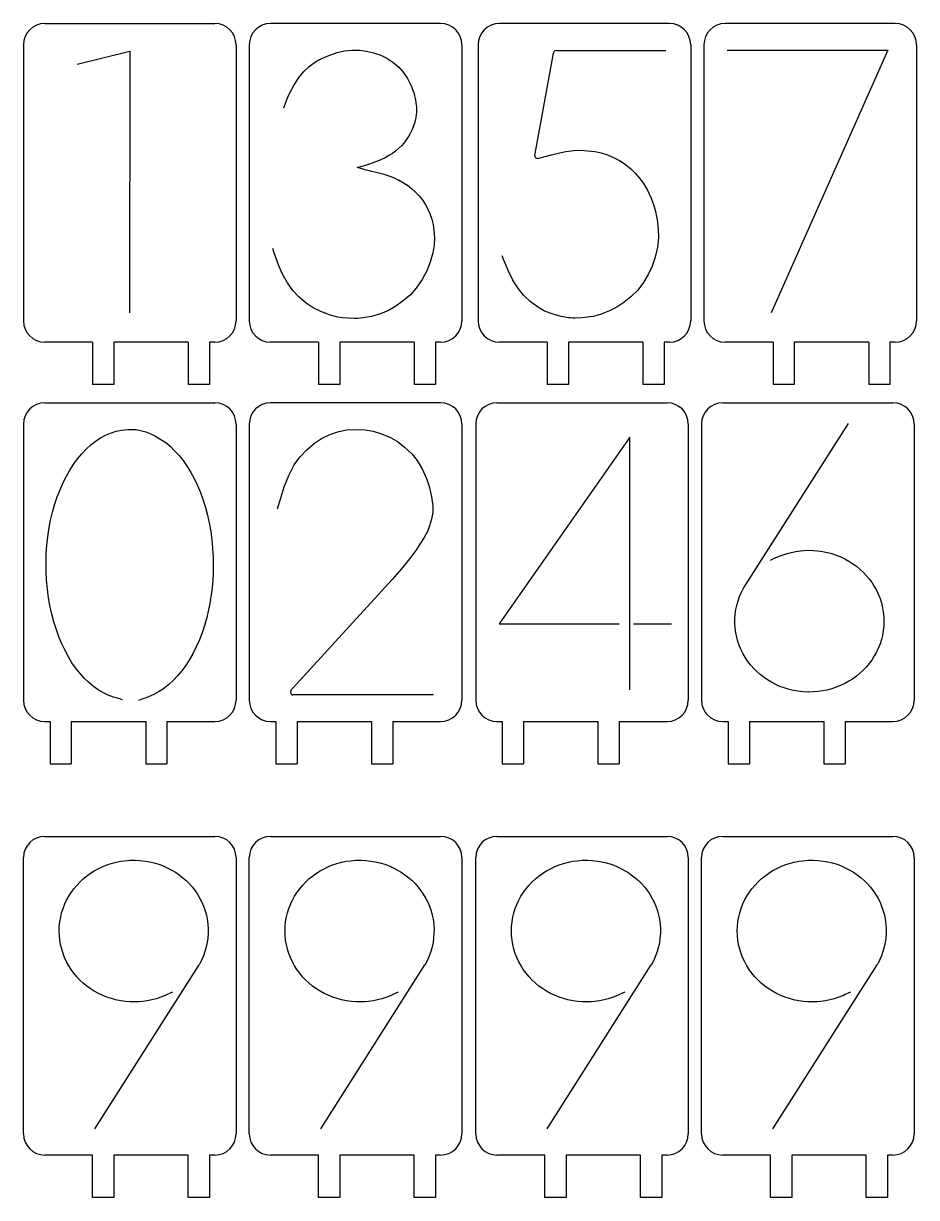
# Model space of a CAD drawing. Header units: millimetres. Extents: x 2133 to 4632, y 1065 to 2652.
# Drawn here: x 2305.6 to 2473.6, y 1923.1 to 2144.2 of the extents above; entities that cross this region are included whole.
import ezdxf

# ---------------------------------------------------------------- set-up
doc = ezdxf.new("R2010")
doc.units = ezdxf.units.MM
doc.layers.add('细实线', color=7, linetype='Continuous', lineweight=25)

msp = doc.modelspace()

# ---------------------------------------------------------------- linework, layer by layer
at = {"color": 7, "linetype": 'Continuous', "lineweight": 25}
for p, q in [((2309.563, 2144.164), (2341.563, 2144.164)), ((2384.056, 2144.164), (2352.056, 2144.164)), ((2427.099, 2144.164), (2395.099, 2144.164)), ((2469.592, 2144.164), (2437.592, 2144.164)), ((2305.563, 2140.164), (2305.563, 2088.164)), ((2345.563, 2140.164), (2345.563, 2088.164)), ((2348.056, 2140.164), (2348.056, 2088.164)), ((2388.056, 2140.164), (2388.056, 2088.164)), ((2391.099, 2140.164), (2391.099, 2088.164)), ((2431.099, 2140.164), (2431.099, 2088.164)), ((2433.592, 2140.164), (2433.592, 2088.164)), ((2473.592, 2140.164), (2473.592, 2088.164)), ((2318.563, 2084.164), (2309.563, 2084.164)), ((2318.563, 2084.164), (2318.563, 2076.164)), ((2336.563, 2084.164), (2322.563, 2084.164)), ((2322.563, 2084.164), (2322.563, 2076.164)), ((2336.563, 2084.164), (2336.563, 2076.164)), ((2341.563, 2084.164), (2340.563, 2084.164)), ((2340.563, 2084.164), (2340.563, 2076.164)), ((2361.056, 2084.164), (2352.056, 2084.164)), ((2361.056, 2084.164), (2361.056, 2076.164)), ((2379.056, 2084.164), (2365.056, 2084.164)), ((2365.056, 2084.164), (2365.056, 2076.164)), ((2379.056, 2084.164), (2379.056, 2076.164)), ((2384.056, 2084.164), (2383.056, 2084.164)), ((2383.056, 2084.164), (2383.056, 2076.164)), ((2404.099, 2084.164), (2395.099, 2084.164)), ((2404.099, 2084.164), (2404.099, 2076.164)), ((2422.099, 2084.164), (2408.099, 2084.164)), ((2408.099, 2084.164), (2408.099, 2076.164)), ((2422.099, 2084.164), (2422.099, 2076.164)), ((2427.099, 2084.164), (2426.099, 2084.164)), ((2426.099, 2084.164), (2426.099, 2076.164)), ((2446.592, 2084.164), (2437.592, 2084.164)), ((2446.592, 2084.164), (2446.592, 2076.164)), ((2464.592, 2084.164), (2450.592, 2084.164)), ((2450.592, 2084.164), (2450.592, 2076.164)), ((2464.592, 2084.164), (2464.592, 2076.164)), ((2469.592, 2084.164), (2468.592, 2084.164)), ((2468.592, 2084.164), (2468.592, 2076.164)), ((2322.563, 2076.164), (2318.563, 2076.164)), ((2340.563, 2076.164), (2336.563, 2076.164)), ((2365.056, 2076.164), (2361.056, 2076.164)), ((2383.056, 2076.164), (2379.056, 2076.164)), ((2408.099, 2076.164), (2404.099, 2076.164)), ((2426.099, 2076.164), (2422.099, 2076.164)), ((2450.592, 2076.164), (2446.592, 2076.164)), ((2468.592, 2076.164), (2464.592, 2076.164)), ((2309.563, 2072.753), (2341.563, 2072.753)), ((2384.056, 2072.753), (2352.056, 2072.753)), ((2394.655, 2072.753), (2426.655, 2072.753)), ((2437.148, 2072.753), (2469.148, 2072.753)), ((2305.563, 2068.753), (2305.563, 2016.753)), ((2345.563, 2068.753), (2345.563, 2016.753)), ((2348.056, 2068.753), (2348.056, 2016.753)), ((2388.056, 2068.753), (2388.056, 2016.753)), ((2390.655, 2068.753), (2390.655, 2016.753)), ((2430.655, 2068.753), (2430.655, 2016.753)), ((2433.148, 2068.753), (2433.148, 2016.753)), ((2473.148, 2068.753), (2473.148, 2016.753)), ((2309.563, 2012.753), (2310.563, 2012.753)), ((2310.563, 2012.753), (2310.563, 2004.753)), ((2314.563, 2012.753), (2314.563, 2004.753)), ((2314.563, 2012.753), (2328.563, 2012.753)), ((2328.563, 2012.753), (2328.563, 2004.753)), ((2332.563, 2012.753), (2341.563, 2012.753)), ((2332.563, 2012.753), (2332.563, 2004.753)), ((2352.056, 2012.753), (2353.056, 2012.753)), ((2353.056, 2012.753), (2353.056, 2004.753)), ((2357.056, 2012.753), (2357.056, 2004.753)), ((2357.056, 2012.753), (2371.056, 2012.753)), ((2371.056, 2012.753), (2371.056, 2004.753)), ((2375.056, 2012.753), (2384.056, 2012.753)), ((2375.056, 2012.753), (2375.056, 2004.753)), ((2394.655, 2012.753), (2395.655, 2012.753)), ((2395.655, 2012.753), (2395.655, 2004.753)), ((2399.655, 2012.753), (2399.655, 2004.753)), ((2399.655, 2012.753), (2413.655, 2012.753)), ((2413.655, 2012.753), (2413.655, 2004.753)), ((2417.655, 2012.753), (2426.655, 2012.753)), ((2417.655, 2012.753), (2417.655, 2004.753)), ((2437.148, 2012.753), (2438.148, 2012.753)), ((2438.148, 2012.753), (2438.148, 2004.753)), ((2442.148, 2012.753), (2442.148, 2004.753)), ((2442.148, 2012.753), (2456.148, 2012.753)), ((2456.148, 2012.753), (2456.148, 2004.753)), ((2460.148, 2012.753), (2469.148, 2012.753)), ((2460.148, 2012.753), (2460.148, 2004.753)), ((2310.563, 2004.753), (2314.563, 2004.753)), ((2328.563, 2004.753), (2332.563, 2004.753)), ((2353.056, 2004.753), (2357.056, 2004.753)), ((2371.056, 2004.753), (2375.056, 2004.753)), ((2395.655, 2004.753), (2399.655, 2004.753)), ((2413.655, 2004.753), (2417.655, 2004.753)), ((2438.148, 2004.753), (2442.148, 2004.753)), ((2456.148, 2004.753), (2460.148, 2004.753))]:
    msp.add_line(p, q, dxfattribs=at)
for points in [[(2361.164, 2137.337), (2362.705, 2138.009)], [(2362.705, 2138.009), (2364.566, 2138.695)], [(2364.566, 2138.695), (2365.939, 2139.015)], [(2365.939, 2139.015), (2367.336, 2139.126)], [(2367.336, 2139.126), (2368.825, 2139.119)], [(2368.825, 2139.119), (2370.073, 2138.979)], [(2370.073, 2138.979), (2371.415, 2138.649)], [(2371.415, 2138.649), (2372.787, 2138.175)], [(2372.787, 2138.175), (2373.907, 2137.637)], [(2373.907, 2137.637), (2375.041, 2136.873)], [(2358.32, 2135.093), (2359.326, 2136.047)], [(2359.326, 2136.047), (2360.326, 2136.845)], [(2360.326, 2136.845), (2361.164, 2137.337)], [(2375.041, 2136.873), (2376.175, 2135.922)], [(2376.175, 2135.922), (2377.022, 2135.009)], [(2356.48, 2132.599), (2357.423, 2134.034)], [(2357.423, 2134.034), (2358.32, 2135.093)], [(2377.022, 2135.009), (2377.809, 2133.821)], [(2377.809, 2133.821), (2378.523, 2132.429)], [(2355.327, 2130.269), (2355.669, 2131.076)], [(2355.669, 2131.076), (2356.48, 2132.599)], [(2378.523, 2132.429), (2379, 2131.123)], [(2379, 2131.123), (2379.316, 2129.753)], [(2354.53, 2128.287), (2354.891, 2129.186)], [(2354.891, 2129.186), (2355.327, 2130.269)], [(2379.316, 2129.753), (2379.491, 2128.425)], [(2379.36, 2126.494), (2379.173, 2125.563)], [(2379.484, 2127.436), (2379.36, 2126.494)], [(2379.491, 2128.425), (2379.484, 2127.436)], [(2378.963, 2124.867), (2378.679, 2124.18)], [(2379.173, 2125.563), (2378.963, 2124.867)], [(2377.592, 2122.273), (2377.114, 2121.655)], [(2378.001, 2122.871), (2377.592, 2122.273)], [(2378.334, 2123.459), (2378.001, 2122.871)], [(2378.679, 2124.18), (2378.334, 2123.459)], [(2375.532, 2120.133), (2374.974, 2119.716)], [(2376.14, 2120.65), (2375.532, 2120.133)], [(2376.667, 2121.152), (2376.14, 2120.65)], [(2377.114, 2121.655), (2376.667, 2121.152)], [(2406.17, 2119.773), (2407.61, 2120.039)], [(2407.61, 2120.039), (2409.117, 2120.224)], [(2409.117, 2120.224), (2410.373, 2120.282)], [(2410.373, 2120.282), (2411.7, 2120.21)], [(2411.7, 2120.21), (2413.101, 2120.036)], [(2413.101, 2120.036), (2414.26, 2119.794)], [(2414.26, 2119.794), (2415.452, 2119.403)], [(2370.508, 2117.639), (2370.349, 2117.594)], [(2370.661, 2117.685), (2370.508, 2117.639)], [(2371.307, 2117.902), (2370.643, 2117.68)], [(2372.169, 2118.228), (2371.307, 2117.902)], [(2372.927, 2118.55), (2372.169, 2118.228)], [(2373.591, 2118.884), (2372.927, 2118.55)], [(2374.33, 2119.306), (2373.591, 2118.884)], [(2374.974, 2119.716), (2374.33, 2119.306)], [(2402.772, 2118.848), (2403.74, 2119.133)], [(2403.728, 2119.129), (2404.938, 2119.461)], [(2404.938, 2119.461), (2406.17, 2119.773)], [(2415.452, 2119.403), (2416.708, 2118.885)], [(2416.708, 2118.885), (2417.732, 2118.354)], [(2417.732, 2118.354), (2418.752, 2117.662)], [(2418.752, 2117.662), (2419.818, 2116.814)], [(2370.347, 2116.556), (2371.013, 2116.385)], [(2371.013, 2116.385), (2371.593, 2116.245)], [(2371.593, 2116.245), (2372.15, 2116.114)], [(2372.15, 2116.114), (2373.198, 2115.83)], [(2373.198, 2115.83), (2374.291, 2115.48)], [(2374.291, 2115.48), (2375.186, 2115.14)], [(2419.818, 2116.814), (2420.673, 2116.003)], [(2420.673, 2116.003), (2421.489, 2115.026)], [(2375.186, 2115.14), (2376.13, 2114.692)], [(2376.101, 2114.706), (2377.08, 2114.171)], [(2377.048, 2114.189), (2377.813, 2113.705)], [(2377.813, 2113.705), (2378.576, 2113.111)], [(2421.489, 2115.026), (2422.32, 2113.864)], [(2422.32, 2113.864), (2422.969, 2112.783)], [(2378.576, 2113.111), (2379.35, 2112.42)], [(2379.35, 2112.42), (2379.969, 2111.778)], [(2379.969, 2111.778), (2380.56, 2111.017)], [(2380.56, 2111.017), (2381.145, 2110.137)], [(2422.969, 2112.783), (2423.544, 2111.535)], [(2423.528, 2111.576), (2424.1, 2110.075)], [(2381.145, 2110.137), (2381.597, 2109.329)], [(2381.597, 2109.329), (2381.996, 2108.394)], [(2424.1, 2110.075), (2424.503, 2108.734)], [(2424.503, 2108.734), (2424.783, 2107.216)], [(2381.996, 2108.394), (2382.372, 2107.312)], [(2382.372, 2107.312), (2382.635, 2106.342)], [(2424.783, 2107.216), (2424.974, 2105.443)], [(2382.635, 2106.342), (2382.803, 2105.182)], [(2382.803, 2105.182), (2382.886, 2103.792)], [(2424.974, 2105.443), (2425.029, 2103.813)], [(2382.864, 2102.497), (2382.614, 2100.985)], [(2382.886, 2103.792), (2382.864, 2102.497)], [(2425.029, 2103.813), (2424.848, 2102.072)], [(2352.748, 2100.948), (2352.457, 2101.813)], [(2353.227, 2099.588), (2352.745, 2100.957)], [(2382.614, 2100.985), (2382.111, 2099.226)], [(2395.95, 2099.577), (2395.613, 2100.403)], [(2424.436, 2100.151), (2423.881, 2098.485)], [(2424.848, 2102.072), (2424.436, 2100.151)], [(2353.495, 2098.83), (2353.227, 2099.589)], [(2354.261, 2097.076), (2353.495, 2098.83)], [(2382.111, 2099.226), (2381.463, 2097.6)], [(2396.488, 2098.27), (2395.95, 2099.577)], [(2396.793, 2097.533), (2396.488, 2098.27)], [(2423.881, 2098.485), (2423.088, 2096.889)], [(2355.244, 2095.306), (2354.261, 2097.076)], [(2380.561, 2095.985), (2379.438, 2094.356)], [(2381.463, 2097.6), (2380.561, 2095.985)], [(2397.637, 2095.863), (2396.793, 2097.533)], [(2398.685, 2094.209), (2397.602, 2095.919)], [(2423.088, 2096.889), (2422.073, 2095.236)], [(2356.232, 2093.901), (2355.244, 2095.306)], [(2357.377, 2092.706), (2356.232, 2093.901)], [(2379.438, 2094.356), (2378.352, 2093.086)], [(2399.711, 2092.924), (2398.685, 2094.209)], [(2421.069, 2093.916), (2419.909, 2092.763)], [(2422.073, 2095.236), (2421.069, 2093.916)], [(2358.776, 2091.509), (2357.377, 2092.706)], [(2360.095, 2090.6), (2358.776, 2091.509)], [(2377.083, 2091.981), (2375.591, 2090.911)], [(2378.352, 2093.086), (2377.083, 2091.981)], [(2400.886, 2091.85), (2399.711, 2092.924)], [(2402.301, 2090.8), (2400.886, 2091.85)], [(2418.515, 2091.606), (2417.221, 2090.725)], [(2419.909, 2092.763), (2418.515, 2091.606)], [(2361.5, 2089.91), (2360.095, 2090.6)], [(2363.157, 2089.283), (2361.5, 2089.91)], [(2364.663, 2088.876), (2363.157, 2089.283)], [(2365.57, 2088.741), (2364.663, 2088.876)], [(2371.026, 2089.021), (2369.498, 2088.718)], [(2372.73, 2089.527), (2371.026, 2089.021)], [(2374.222, 2090.124), (2372.73, 2089.527)], [(2375.591, 2090.911), (2374.222, 2090.124)], [(2403.616, 2090.031), (2402.301, 2090.8)], [(2405.011, 2089.481), (2403.616, 2090.031)], [(2406.643, 2089.015), (2405.011, 2089.481)], [(2408.101, 2088.753), (2406.643, 2089.015)], [(2411.739, 2088.85), (2410.534, 2088.739)], [(2412.788, 2089.023), (2411.694, 2088.843)], [(2414.234, 2089.443), (2412.788, 2089.023)], [(2415.853, 2090.079), (2414.234, 2089.443)], [(2417.221, 2090.725), (2415.853, 2090.079)], [(2366.644, 2088.656), (2365.57, 2088.741)], [(2367.766, 2088.626), (2366.644, 2088.656)], [(2368.387, 2088.636), (2367.766, 2088.626)], [(2368.974, 2088.667), (2368.387, 2088.636)], [(2369.498, 2088.718), (2368.974, 2088.667)], [(2408.444, 2088.725), (2408.101, 2088.753)], [(2408.859, 2088.706), (2408.444, 2088.725)], [(2409.307, 2088.7), (2408.859, 2088.706)], [(2410.534, 2088.739), (2409.307, 2088.7)], [(2320.989, 2066.657), (2321.928, 2067.045)], [(2321.928, 2067.045), (2323.011, 2067.388)], [(2323.011, 2067.388), (2323.992, 2067.608)], [(2323.992, 2067.608), (2324.557, 2067.678)], [(2324.557, 2067.678), (2325.2, 2067.724)], [(2325.2, 2067.724), (2325.843, 2067.739)], [(2325.843, 2067.739), (2326.187, 2067.734)], [(2326.187, 2067.734), (2326.505, 2067.718)], [(2326.505, 2067.718), (2326.776, 2067.691)], [(2326.776, 2067.691), (2327.594, 2067.532)], [(2327.594, 2067.532), (2328.573, 2067.253)], [(2328.573, 2067.253), (2329.503, 2066.914)], [(2329.503, 2066.914), (2330.412, 2066.47)], [(2361.627, 2066.028), (2363.222, 2066.759)], [(2363.222, 2066.759), (2364.926, 2067.341)], [(2364.926, 2067.341), (2366.398, 2067.633)], [(2366.398, 2067.633), (2368.091, 2067.726)], [(2368.091, 2067.726), (2369.857, 2067.655)], [(2369.857, 2067.655), (2371.332, 2067.411)], [(2371.332, 2067.411), (2372.948, 2066.906)], [(2372.948, 2066.906), (2374.593, 2066.215)], [(2317.404, 2064.072), (2318.218, 2064.83)], [(2318.218, 2064.83), (2319.08, 2065.489)], [(2319.08, 2065.489), (2320.082, 2066.151)], [(2320.082, 2066.151), (2320.989, 2066.657)], [(2330.412, 2066.47), (2331.433, 2065.869)], [(2331.433, 2065.869), (2332.328, 2065.251)], [(2332.328, 2065.251), (2333.146, 2064.554)], [(2333.146, 2064.554), (2334.061, 2063.667)], [(2358.851, 2063.91), (2360.308, 2065.175)], [(2360.308, 2065.175), (2361.627, 2066.028)], [(2374.593, 2066.215), (2375.917, 2065.461)], [(2375.917, 2065.461), (2377.282, 2064.395)], [(2315.745, 2062.228), (2316.511, 2063.131)], [(2316.511, 2063.131), (2317.404, 2064.072)], [(2334.061, 2063.667), (2334.861, 2062.797)], [(2334.861, 2062.797), (2335.579, 2061.871)], [(2356.509, 2061.055), (2357.528, 2062.5)], [(2357.528, 2062.5), (2358.851, 2063.91)], [(2377.282, 2064.395), (2378.62, 2063.119)], [(2378.62, 2063.119), (2379.637, 2061.882)], [(2314.277, 2060.063), (2315.041, 2061.248)], [(2315.041, 2061.248), (2315.745, 2062.228)], [(2335.579, 2061.871), (2336.37, 2060.733)], [(2336.37, 2060.733), (2337.054, 2059.641)], [(2355.48, 2059.077), (2356.509, 2061.055)], [(2379.637, 2061.882), (2380.577, 2060.297)], [(2380.577, 2060.297), (2381.422, 2058.472)], [(2313.047, 2057.774), (2313.626, 2058.944)], [(2313.626, 2058.944), (2314.277, 2060.063)], [(2337.054, 2059.641), (2337.654, 2058.518)], [(2337.654, 2058.518), (2338.3, 2057.164)], [(2354.6, 2056.924), (2355.48, 2059.077)], [(2381.422, 2058.472), (2381.979, 2056.79)], [(2311.917, 2055.074), (2312.432, 2056.38)], [(2312.432, 2056.38), (2313.047, 2057.774)], [(2338.3, 2057.164), (2338.85, 2055.879)], [(2338.85, 2055.879), (2339.313, 2054.589)], [(2353.792, 2054.211), (2354.217, 2055.698)], [(2354.212, 2055.681), (2354.6, 2056.924)], [(2381.979, 2056.79), (2382.351, 2055.033)], [(2311.028, 2052.152), (2311.481, 2053.745)], [(2311.481, 2053.745), (2311.917, 2055.074)], [(2339.313, 2054.589), (2339.795, 2053.052)], [(2353.378, 2052.76), (2353.792, 2054.211)], [(2382.351, 2055.033), (2382.561, 2053.349)], [(2310.666, 2050.678), (2311.034, 2052.175)], [(2339.795, 2053.052), (2340.191, 2051.605)], [(2340.191, 2051.605), (2340.499, 2050.177)], [(2382.556, 2052.086), (2382.347, 2050.838)], [(2382.561, 2053.349), (2382.556, 2052.086)], [(2310.141, 2047.542), (2310.398, 2049.254)], [(2310.398, 2049.254), (2310.675, 2050.713)], [(2340.499, 2050.177), (2340.796, 2048.491)], [(2381.987, 2049.558), (2381.551, 2048.541)], [(2382.347, 2050.838), (2381.987, 2049.558)], [(2309.957, 2045.952), (2310.141, 2047.542)], [(2340.796, 2048.491), (2341.019, 2046.911)], [(2341.019, 2046.911), (2341.155, 2045.382)], [(2380.925, 2047.416), (2380.139, 2046.128)], [(2381.551, 2048.541), (2380.925, 2047.416)], [(2309.857, 2044.402), (2309.957, 2045.952)], [(2341.155, 2045.382), (2341.248, 2043.594)], [(2379.362, 2044.964), (2378.394, 2043.629)], [(2380.139, 2046.128), (2379.362, 2044.964)], [(2450.023, 2044.595), (2450.88, 2044.768)], [(2450.88, 2044.768), (2451.737, 2044.902)], [(2451.737, 2044.902), (2452.422, 2044.968)], [(2452.422, 2044.968), (2453.233, 2044.983)], [(2453.233, 2044.983), (2454.144, 2044.958)], [(2454.144, 2044.958), (2454.961, 2044.895)], [(2454.961, 2044.895), (2455.883, 2044.76)], [(2455.883, 2044.76), (2456.84, 2044.57)], [(2309.807, 2042.607), (2309.857, 2044.402)], [(2309.816, 2040.958), (2309.807, 2042.607)], [(2341.248, 2043.594), (2341.278, 2041.933)], [(2378.394, 2043.629), (2377.282, 2042.159)], [(2446.144, 2043.147), (2446.584, 2043.348)], [(2446.583, 2043.347), (2447.138, 2043.6)], [(2447.134, 2043.598), (2447.484, 2043.754)], [(2447.484, 2043.754), (2448.328, 2044.082)], [(2448.328, 2044.082), (2449.234, 2044.384)], [(2449.234, 2044.384), (2450.023, 2044.595)], [(2456.84, 2044.57), (2457.63, 2044.364)], [(2457.63, 2044.364), (2458.482, 2044.071)], [(2458.482, 2044.071), (2459.364, 2043.718)], [(2459.364, 2043.718), (2460.082, 2043.38)], [(2460.082, 2043.38), (2460.847, 2042.94)], [(2460.847, 2042.94), (2461.634, 2042.441)], [(2461.634, 2042.441), (2462.273, 2041.983)], [(2309.903, 2039.4), (2309.816, 2040.958)], [(2341.231, 2040.392), (2341.109, 2038.59)], [(2341.278, 2041.933), (2341.229, 2040.37)], [(2377.282, 2042.159), (2376.258, 2041.015)], [(2462.273, 2041.983), (2462.934, 2041.428)], [(2462.934, 2041.428), (2463.608, 2040.801)], [(2463.608, 2040.801), (2464.145, 2040.24)], [(2464.145, 2040.24), (2464.685, 2039.58)], [(2310.065, 2037.637), (2309.903, 2039.4)], [(2341.111, 2038.61), (2340.944, 2036.97)], [(2464.685, 2039.58), (2465.227, 2038.843)], [(2465.227, 2038.843), (2465.649, 2038.192)], [(2465.649, 2038.192), (2466.052, 2037.443)], [(2310.266, 2036.05), (2310.065, 2037.637)], [(2310.529, 2034.595), (2310.266, 2036.05)], [(2340.948, 2037.001), (2340.716, 2035.498)], [(2440.038, 2035.491), (2440.314, 2036.286)], [(2440.314, 2036.286), (2440.612, 2036.979)], [(2440.612, 2036.979), (2440.958, 2037.696)], [(2466.052, 2037.443), (2466.443, 2036.612)], [(2466.443, 2036.612), (2466.732, 2035.887)], [(2466.732, 2035.887), (2466.981, 2035.068)], [(2310.89, 2032.957), (2310.529, 2034.595)], [(2340.393, 2033.832), (2340.046, 2032.324)], [(2340.72, 2035.52), (2340.393, 2033.832)], [(2439.499, 2032.977), (2439.609, 2033.816)], [(2439.609, 2033.816), (2439.783, 2034.6)], [(2439.783, 2034.6), (2440.038, 2035.491)], [(2466.981, 2035.068), (2467.201, 2034.162)], [(2467.201, 2034.162), (2467.341, 2033.376)], [(2311.268, 2031.492), (2310.89, 2032.957)], [(2311.688, 2030.171), (2311.268, 2031.492)], [(2340.046, 2032.324), (2339.657, 2030.979)], [(2439.418, 2031.211), (2439.428, 2032.033)], [(2439.428, 2032.033), (2439.499, 2032.977)], [(2467.341, 2033.376), (2467.424, 2032.473)], [(2467.421, 2032.51), (2467.453, 2031.562)], [(2467.453, 2031.562), (2467.431, 2030.75)], [(2312.226, 2028.695), (2311.688, 2030.171)], [(2339.153, 2029.467), (2338.656, 2028.1)], [(2339.657, 2030.979), (2339.153, 2029.467)], [(2439.48, 2030.361), (2439.418, 2031.211)], [(2439.601, 2029.426), (2439.48, 2030.361)], [(2439.755, 2028.632), (2439.601, 2029.426)], [(2467.334, 2029.886), (2467.175, 2028.959)], [(2467.431, 2030.75), (2467.334, 2029.886)], [(2312.761, 2027.384), (2312.226, 2028.695)], [(2313.32, 2026.226), (2312.761, 2027.384)], [(2338.656, 2028.1), (2338.125, 2026.91)], [(2439.982, 2027.834), (2439.755, 2028.632)], [(2440.285, 2026.96), (2439.982, 2027.834)], [(2440.591, 2026.223), (2440.285, 2026.96)], [(2466.729, 2027.38), (2466.379, 2026.485)], [(2466.992, 2028.184), (2466.729, 2027.38)], [(2467.175, 2028.959), (2466.992, 2028.184)], [(2314.015, 2024.944), (2313.32, 2026.226)], [(2314.689, 2023.82), (2314.015, 2024.944)], [(2337.459, 2025.585), (2336.801, 2024.402)], [(2338.125, 2026.91), (2337.459, 2025.585)], [(2440.965, 2025.497), (2440.591, 2026.223)], [(2441.43, 2024.706), (2440.965, 2025.497)], [(2465.652, 2025.078), (2465.158, 2024.306)], [(2466.064, 2025.806), (2465.652, 2025.078)], [(2466.393, 2026.521), (2466.064, 2025.806)], [(2315.368, 2022.852), (2314.689, 2023.82)], [(2316.2, 2021.799), (2315.368, 2022.852)], [(2336.146, 2023.396), (2335.34, 2022.292)], [(2336.801, 2024.402), (2336.146, 2023.396)], [(2441.873, 2024.042), (2441.43, 2024.706)], [(2442.378, 2023.403), (2441.873, 2024.042)], [(2442.986, 2022.712), (2442.378, 2023.403)], [(2443.549, 2022.139), (2442.986, 2022.712)], [(2464.157, 2023.033), (2463.524, 2022.365)], [(2464.698, 2023.668), (2464.157, 2023.033)], [(2465.158, 2024.306), (2464.698, 2023.668)], [(2316.993, 2020.895), (2316.2, 2021.799)], [(2317.773, 2020.145), (2316.993, 2020.895)], [(2333.819, 2020.551), (2332.863, 2019.677)], [(2334.552, 2021.32), (2333.791, 2020.525)], [(2335.34, 2022.292), (2334.552, 2021.32)], [(2444.168, 2021.601), (2443.549, 2022.139)], [(2444.9, 2021.03), (2444.168, 2021.601)], [(2445.57, 2020.562), (2444.9, 2021.03)], [(2446.286, 2020.142), (2445.57, 2020.562)], [(2461.54, 2020.746), (2460.863, 2020.309)], [(2462.294, 2021.293), (2461.54, 2020.746)], [(2462.946, 2021.819), (2462.294, 2021.293)], [(2463.524, 2022.365), (2462.946, 2021.819)], [(2318.721, 2019.354), (2317.773, 2020.145)], [(2319.613, 2018.701), (2318.721, 2019.354)], [(2320.479, 2018.195), (2319.613, 2018.701)], [(2321.517, 2017.704), (2320.479, 2018.195)], [(2331.112, 2018.392), (2330.088, 2017.837)], [(2332.01, 2018.981), (2331.112, 2018.392)], [(2332.89, 2019.698), (2331.963, 2018.95)], [(2447.123, 2019.706), (2446.286, 2020.142)], [(2447.884, 2019.361), (2447.123, 2019.706)], [(2448.678, 2019.074), (2447.884, 2019.361)], [(2449.602, 2018.793), (2448.678, 2019.074)], [(2450.437, 2018.587), (2449.602, 2018.793)], [(2451.291, 2018.447), (2450.437, 2018.587)], [(2452.279, 2018.338), (2451.291, 2018.447)], [(2453.156, 2018.288), (2452.279, 2018.338)], [(2453.187, 2018.288), (2453.156, 2018.288)], [(2453.274, 2018.292), (2453.236, 2018.292)], [(2454.17, 2018.32), (2453.274, 2018.292)], [(2455.096, 2018.392), (2454.17, 2018.32)], [(2455.878, 2018.494), (2455.096, 2018.392)], [(2456.737, 2018.673), (2455.878, 2018.494)], [(2457.676, 2018.921), (2456.737, 2018.673)], [(2458.498, 2019.186), (2457.676, 2018.921)], [(2459.261, 2019.499), (2458.498, 2019.186)], [(2460.116, 2019.906), (2459.261, 2019.499)], [(2460.863, 2020.309), (2460.116, 2019.906)], [(2322.519, 2017.323), (2321.517, 2017.704)], [(2322.979, 2017.186), (2322.519, 2017.323)], [(2323.68, 2016.983), (2322.974, 2017.187)], [(2324.213, 2016.828), (2323.68, 2016.983)], [(2327.812, 2016.932), (2327.188, 2016.71)], [(2328.635, 2017.225), (2327.812, 2016.932)], [(2329.095, 2017.392), (2328.635, 2017.225)], [(2330.088, 2017.837), (2329.095, 2017.392)], [(2318.871, 1984.619), (2319.617, 1985.022)], [(2319.617, 1985.022), (2320.473, 1985.428)], [(2320.473, 1985.428), (2321.235, 1985.742)], [(2321.235, 1985.742), (2322.057, 1986.006)], [(2322.057, 1986.006), (2322.996, 1986.255)], [(2322.996, 1986.255), (2323.855, 1986.434)], [(2323.855, 1986.434), (2324.638, 1986.535)], [(2324.638, 1986.535), (2325.563, 1986.608)], [(2325.563, 1986.608), (2326.459, 1986.636)], [(2326.459, 1986.636), (2326.497, 1986.635)], [(2326.547, 1986.64), (2326.577, 1986.639)], [(2326.577, 1986.639), (2327.454, 1986.589)], [(2327.454, 1986.589), (2328.442, 1986.481)], [(2328.442, 1986.481), (2329.297, 1986.34)], [(2329.297, 1986.34), (2330.131, 1986.134)], [(2330.131, 1986.134), (2331.055, 1985.854)], [(2331.055, 1985.854), (2331.849, 1985.567)], [(2331.849, 1985.567), (2332.61, 1985.221)], [(2332.61, 1985.221), (2333.448, 1984.786)], [(2361.363, 1984.619), (2362.11, 1985.022)], [(2362.11, 1985.022), (2362.965, 1985.428)], [(2362.965, 1985.428), (2363.728, 1985.742)], [(2363.728, 1985.742), (2364.55, 1986.006)], [(2364.55, 1986.006), (2365.489, 1986.255)], [(2365.489, 1986.255), (2366.348, 1986.434)], [(2366.348, 1986.434), (2367.13, 1986.535)], [(2367.13, 1986.535), (2368.056, 1986.608)], [(2368.056, 1986.608), (2368.952, 1986.636)], [(2368.952, 1986.636), (2368.99, 1986.635)], [(2369.039, 1986.64), (2369.07, 1986.639)], [(2369.07, 1986.639), (2369.947, 1986.589)], [(2369.947, 1986.589), (2370.935, 1986.481)], [(2370.935, 1986.481), (2371.789, 1986.34)], [(2371.789, 1986.34), (2372.624, 1986.134)], [(2372.624, 1986.134), (2373.548, 1985.854)], [(2373.548, 1985.854), (2374.342, 1985.567)], [(2374.342, 1985.567), (2375.103, 1985.221)], [(2375.103, 1985.221), (2375.94, 1984.786)], [(2403.963, 1984.619), (2404.709, 1985.022)], [(2404.709, 1985.022), (2405.565, 1985.428)], [(2405.565, 1985.428), (2406.327, 1985.742)], [(2406.327, 1985.742), (2407.149, 1986.006)], [(2407.149, 1986.006), (2408.088, 1986.255)], [(2408.088, 1986.255), (2408.947, 1986.434)], [(2408.947, 1986.434), (2409.73, 1986.535)], [(2409.73, 1986.535), (2410.655, 1986.608)], [(2410.655, 1986.608), (2411.551, 1986.636)], [(2411.551, 1986.636), (2411.589, 1986.635)], [(2411.639, 1986.64), (2411.669, 1986.639)], [(2411.669, 1986.639), (2412.546, 1986.589)], [(2412.546, 1986.589), (2413.534, 1986.481)], [(2413.534, 1986.481), (2414.389, 1986.34)], [(2414.389, 1986.34), (2415.223, 1986.134)], [(2415.223, 1986.134), (2416.147, 1985.854)], [(2416.147, 1985.854), (2416.941, 1985.567)], [(2416.941, 1985.567), (2417.702, 1985.221)], [(2417.702, 1985.221), (2418.54, 1984.786)], [(2446.455, 1984.619), (2447.202, 1985.022)], [(2447.202, 1985.022), (2448.057, 1985.428)], [(2448.057, 1985.428), (2448.82, 1985.742)], [(2448.82, 1985.742), (2449.642, 1986.006)], [(2449.642, 1986.006), (2450.581, 1986.255)], [(2450.581, 1986.255), (2451.44, 1986.434)], [(2451.44, 1986.434), (2452.222, 1986.535)], [(2452.222, 1986.535), (2453.148, 1986.608)], [(2453.148, 1986.608), (2454.044, 1986.636)], [(2454.044, 1986.636), (2454.082, 1986.635)], [(2454.132, 1986.64), (2454.162, 1986.639)], [(2454.162, 1986.639), (2455.039, 1986.589)], [(2455.039, 1986.589), (2456.027, 1986.481)], [(2456.027, 1986.481), (2456.882, 1986.34)], [(2456.882, 1986.34), (2457.716, 1986.134)], [(2457.716, 1986.134), (2458.64, 1985.854)], [(2458.64, 1985.854), (2459.434, 1985.567)], [(2459.434, 1985.567), (2460.195, 1985.221)], [(2460.195, 1985.221), (2461.032, 1984.786)], [(2316.21, 1982.563), (2316.787, 1983.109)], [(2316.787, 1983.109), (2317.439, 1983.635)], [(2317.439, 1983.635), (2318.193, 1984.181)], [(2318.193, 1984.181), (2318.871, 1984.619)], [(2333.448, 1984.786), (2334.163, 1984.366)], [(2334.163, 1984.366), (2334.833, 1983.898)], [(2334.833, 1983.898), (2335.565, 1983.326)], [(2335.565, 1983.326), (2336.184, 1982.789)], [(2336.184, 1982.789), (2336.748, 1982.215)], [(2358.702, 1982.563), (2359.28, 1983.109)], [(2359.28, 1983.109), (2359.932, 1983.635)], [(2359.932, 1983.635), (2360.686, 1984.181)], [(2360.686, 1984.181), (2361.363, 1984.619)], [(2375.94, 1984.786), (2376.656, 1984.366)], [(2376.656, 1984.366), (2377.326, 1983.898)], [(2377.326, 1983.898), (2378.058, 1983.326)], [(2378.058, 1983.326), (2378.677, 1982.789)], [(2378.677, 1982.789), (2379.24, 1982.215)], [(2401.302, 1982.563), (2401.879, 1983.109)], [(2401.879, 1983.109), (2402.531, 1983.635)], [(2402.531, 1983.635), (2403.285, 1984.181)], [(2403.285, 1984.181), (2403.963, 1984.619)], [(2418.54, 1984.786), (2419.255, 1984.366)], [(2419.255, 1984.366), (2419.925, 1983.898)], [(2419.925, 1983.898), (2420.657, 1983.326)], [(2420.657, 1983.326), (2421.276, 1982.789)], [(2421.276, 1982.789), (2421.84, 1982.215)], [(2443.794, 1982.563), (2444.372, 1983.109)], [(2444.372, 1983.109), (2445.024, 1983.635)], [(2445.024, 1983.635), (2445.778, 1984.181)], [(2445.778, 1984.181), (2446.455, 1984.619)], [(2461.032, 1984.786), (2461.748, 1984.366)], [(2461.748, 1984.366), (2462.418, 1983.898)], [(2462.418, 1983.898), (2463.15, 1983.326)], [(2463.15, 1983.326), (2463.769, 1982.789)], [(2463.769, 1982.789), (2464.332, 1982.215)], [(2314.081, 1979.849), (2314.575, 1980.622)], [(2314.575, 1980.622), (2315.036, 1981.26)], [(2315.036, 1981.26), (2315.576, 1981.894)], [(2315.576, 1981.894), (2316.21, 1982.563)], [(2336.748, 1982.215), (2337.355, 1981.525)], [(2337.355, 1981.525), (2337.861, 1980.886)], [(2337.861, 1980.886), (2338.304, 1980.221)], [(2356.574, 1979.849), (2357.068, 1980.622)], [(2357.068, 1980.622), (2357.528, 1981.26)], [(2357.528, 1981.26), (2358.069, 1981.894)], [(2358.069, 1981.894), (2358.702, 1982.563)], [(2379.24, 1982.215), (2379.848, 1981.525)], [(2379.848, 1981.525), (2380.353, 1980.886)], [(2380.353, 1980.886), (2380.796, 1980.221)], [(2399.173, 1979.849), (2399.667, 1980.622)], [(2399.667, 1980.622), (2400.128, 1981.26)], [(2400.128, 1981.26), (2400.668, 1981.894)], [(2400.668, 1981.894), (2401.302, 1982.563)], [(2421.84, 1982.215), (2422.447, 1981.525)], [(2422.447, 1981.525), (2422.953, 1980.886)], [(2422.953, 1980.886), (2423.396, 1980.221)], [(2441.666, 1979.849), (2442.16, 1980.622)], [(2442.16, 1980.622), (2442.62, 1981.26)], [(2442.62, 1981.26), (2443.161, 1981.894)], [(2443.161, 1981.894), (2443.794, 1982.563)], [(2464.332, 1982.215), (2464.94, 1981.525)], [(2464.94, 1981.525), (2465.446, 1980.886)], [(2465.446, 1980.886), (2465.888, 1980.221)], [(2313.004, 1977.548), (2313.354, 1978.443)], [(2313.34, 1978.407), (2313.669, 1979.122)], [(2313.669, 1979.122), (2314.081, 1979.849)], [(2338.304, 1980.221), (2338.768, 1979.43)], [(2338.768, 1979.43), (2339.142, 1978.705)], [(2339.142, 1978.705), (2339.448, 1977.968)], [(2355.497, 1977.548), (2355.847, 1978.443)], [(2355.833, 1978.407), (2356.162, 1979.122)], [(2356.162, 1979.122), (2356.574, 1979.849)], [(2380.796, 1980.221), (2381.261, 1979.43)], [(2381.261, 1979.43), (2381.635, 1978.705)], [(2381.635, 1978.705), (2381.941, 1977.968)], [(2398.096, 1977.548), (2398.446, 1978.443)], [(2398.432, 1978.407), (2398.761, 1979.122)], [(2398.761, 1979.122), (2399.173, 1979.849)], [(2423.396, 1980.221), (2423.86, 1979.43)], [(2423.86, 1979.43), (2424.234, 1978.705)], [(2424.234, 1978.705), (2424.54, 1977.968)], [(2440.589, 1977.548), (2440.939, 1978.443)], [(2440.925, 1978.407), (2441.254, 1979.122)], [(2441.254, 1979.122), (2441.666, 1979.849)], [(2465.888, 1980.221), (2466.353, 1979.43)], [(2466.353, 1979.43), (2466.727, 1978.705)], [(2466.727, 1978.705), (2467.033, 1977.968)], [(2312.558, 1975.968), (2312.741, 1976.744)], [(2312.741, 1976.744), (2313.004, 1977.548)], [(2339.448, 1977.968), (2339.751, 1977.093)], [(2339.751, 1977.093), (2339.978, 1976.296)], [(2339.978, 1976.296), (2340.132, 1975.502)], [(2355.051, 1975.968), (2355.234, 1976.744)], [(2355.234, 1976.744), (2355.497, 1977.548)], [(2381.941, 1977.968), (2382.244, 1977.093)], [(2382.244, 1977.093), (2382.471, 1976.296)], [(2382.471, 1976.296), (2382.625, 1975.502)], [(2397.65, 1975.968), (2397.833, 1976.744)], [(2397.833, 1976.744), (2398.096, 1977.548)], [(2424.54, 1977.968), (2424.843, 1977.093)], [(2424.843, 1977.093), (2425.07, 1976.296)], [(2425.07, 1976.296), (2425.224, 1975.502)], [(2440.143, 1975.968), (2440.326, 1976.744)], [(2440.326, 1976.744), (2440.589, 1977.548)], [(2467.033, 1977.968), (2467.336, 1977.093)], [(2467.336, 1977.093), (2467.563, 1976.296)], [(2467.563, 1976.296), (2467.717, 1975.502)], [(2312.28, 1973.366), (2312.302, 1974.177)], [(2312.302, 1974.177), (2312.4, 1975.041)], [(2312.4, 1975.041), (2312.558, 1975.968)], [(2340.132, 1975.502), (2340.254, 1974.566)], [(2340.254, 1974.566), (2340.315, 1973.716)], [(2354.773, 1973.366), (2354.795, 1974.177)], [(2354.795, 1974.177), (2354.892, 1975.041)], [(2354.892, 1975.041), (2355.051, 1975.968)], [(2382.625, 1975.502), (2382.746, 1974.566)], [(2382.746, 1974.566), (2382.808, 1973.716)], [(2397.372, 1973.366), (2397.394, 1974.177)], [(2397.394, 1974.177), (2397.492, 1975.041)], [(2397.492, 1975.041), (2397.65, 1975.968)], [(2425.224, 1975.502), (2425.346, 1974.566)], [(2425.346, 1974.566), (2425.407, 1973.716)], [(2439.865, 1973.366), (2439.887, 1974.177)], [(2439.887, 1974.177), (2439.984, 1975.041)], [(2439.984, 1975.041), (2440.143, 1975.968)], [(2467.717, 1975.502), (2467.838, 1974.566)], [(2467.838, 1974.566), (2467.9, 1973.716)], [(2312.312, 1972.418), (2312.28, 1973.366)], [(2312.392, 1971.552), (2312.309, 1972.454)], [(2340.235, 1971.95), (2340.124, 1971.112)], [(2340.305, 1972.894), (2340.235, 1971.95)], [(2340.315, 1973.716), (2340.305, 1972.894)], [(2354.805, 1972.418), (2354.773, 1973.366)], [(2354.885, 1971.552), (2354.802, 1972.454)], [(2382.727, 1971.95), (2382.617, 1971.112)], [(2382.798, 1972.894), (2382.727, 1971.95)], [(2382.808, 1973.716), (2382.798, 1972.894)], [(2397.404, 1972.418), (2397.372, 1973.366)], [(2397.484, 1971.552), (2397.401, 1972.454)], [(2425.327, 1971.95), (2425.216, 1971.112)], [(2425.397, 1972.894), (2425.327, 1971.95)], [(2425.407, 1973.716), (2425.397, 1972.894)], [(2439.897, 1972.418), (2439.865, 1973.366)], [(2439.977, 1971.552), (2439.894, 1972.454)], [(2467.819, 1971.95), (2467.709, 1971.112)], [(2467.89, 1972.894), (2467.819, 1971.95)], [(2467.9, 1973.716), (2467.89, 1972.894)], [(2312.532, 1970.766), (2312.392, 1971.552)], [(2312.753, 1969.86), (2312.532, 1970.766)], [(2313.002, 1969.04), (2312.753, 1969.86)], [(2339.951, 1970.328), (2339.696, 1969.436)], [(2340.124, 1971.112), (2339.951, 1970.328)], [(2355.025, 1970.766), (2354.885, 1971.552)], [(2355.245, 1969.86), (2355.025, 1970.766)], [(2355.494, 1969.04), (2355.245, 1969.86)], [(2382.443, 1970.328), (2382.188, 1969.436)], [(2382.617, 1971.112), (2382.443, 1970.328)], [(2397.624, 1970.766), (2397.484, 1971.552)], [(2397.845, 1969.86), (2397.624, 1970.766)], [(2398.094, 1969.04), (2397.845, 1969.86)], [(2425.043, 1970.328), (2424.788, 1969.436)], [(2425.216, 1971.112), (2425.043, 1970.328)], [(2440.117, 1970.766), (2439.977, 1971.552)], [(2440.337, 1969.86), (2440.117, 1970.766)], [(2440.586, 1969.04), (2440.337, 1969.86)], [(2467.535, 1970.328), (2467.28, 1969.436)], [(2467.709, 1971.112), (2467.535, 1970.328)], [(2313.291, 1968.316), (2313.002, 1969.04)], [(2313.681, 1967.485), (2313.291, 1968.316)], [(2314.084, 1966.736), (2313.681, 1967.485)], [(2339.121, 1967.949), (2338.775, 1967.232)], [(2339.419, 1968.642), (2339.121, 1967.949)], [(2339.696, 1969.436), (2339.419, 1968.642)], [(2355.783, 1968.316), (2355.494, 1969.04)], [(2356.174, 1967.485), (2355.783, 1968.316)], [(2356.577, 1966.736), (2356.174, 1967.485)], [(2381.614, 1967.949), (2381.268, 1967.232)], [(2381.912, 1968.642), (2381.614, 1967.949)], [(2382.188, 1969.436), (2381.912, 1968.642)], [(2398.383, 1968.316), (2398.094, 1969.04)], [(2398.773, 1967.485), (2398.383, 1968.316)], [(2399.176, 1966.736), (2398.773, 1967.485)], [(2424.213, 1967.949), (2423.867, 1967.232)], [(2424.511, 1968.642), (2424.213, 1967.949)], [(2424.788, 1969.436), (2424.511, 1968.642)], [(2440.875, 1968.316), (2440.586, 1969.04)], [(2441.266, 1967.485), (2440.875, 1968.316)], [(2441.669, 1966.736), (2441.266, 1967.485)], [(2466.706, 1967.949), (2466.36, 1967.232)], [(2467.004, 1968.642), (2466.706, 1967.949)], [(2467.28, 1969.436), (2467.004, 1968.642)], [(2314.506, 1966.085), (2314.084, 1966.736)], [(2315.048, 1965.347), (2314.506, 1966.085)], [(2315.588, 1964.687), (2315.048, 1965.347)], [(2356.999, 1966.085), (2356.577, 1966.736)], [(2357.541, 1965.347), (2356.999, 1966.085)], [(2358.081, 1964.687), (2357.541, 1965.347)], [(2399.598, 1966.085), (2399.176, 1966.736)], [(2400.14, 1965.347), (2399.598, 1966.085)], [(2400.68, 1964.687), (2400.14, 1965.347)], [(2442.091, 1966.085), (2441.669, 1966.736)], [(2442.633, 1965.347), (2442.091, 1966.085)], [(2443.173, 1964.687), (2442.633, 1965.347)], [(2316.125, 1964.126), (2315.588, 1964.687)], [(2316.799, 1963.499), (2316.125, 1964.126)], [(2317.46, 1962.944), (2316.799, 1963.499)], [(2318.099, 1962.486), (2317.46, 1962.944)], [(2358.618, 1964.126), (2358.081, 1964.687)], [(2359.292, 1963.499), (2358.618, 1964.126)], [(2359.953, 1962.944), (2359.292, 1963.499)], [(2360.592, 1962.486), (2359.953, 1962.944)], [(2401.217, 1964.126), (2400.68, 1964.687)], [(2401.891, 1963.499), (2401.217, 1964.126)], [(2402.552, 1962.944), (2401.891, 1963.499)], [(2403.191, 1962.486), (2402.552, 1962.944)], [(2443.71, 1964.126), (2443.173, 1964.687)], [(2444.384, 1963.499), (2443.71, 1964.126)], [(2445.045, 1962.944), (2444.384, 1963.499)], [(2445.684, 1962.486), (2445.045, 1962.944)], [(2318.886, 1961.988), (2318.099, 1962.486)], [(2319.651, 1961.547), (2318.886, 1961.988)], [(2320.37, 1961.209), (2319.651, 1961.547)], [(2321.251, 1960.857), (2320.37, 1961.209)], [(2322.103, 1960.564), (2321.251, 1960.857)], [(2331.406, 1960.845), (2330.499, 1960.544)], [(2332.25, 1961.173), (2331.406, 1960.845)], [(2332.599, 1961.329), (2332.25, 1961.173)], [(2333.15, 1961.58), (2332.595, 1961.328)], [(2333.589, 1961.78), (2333.15, 1961.58)], [(2361.379, 1961.988), (2360.592, 1962.486)], [(2362.144, 1961.547), (2361.379, 1961.988)], [(2362.862, 1961.209), (2362.144, 1961.547)], [(2363.744, 1960.857), (2362.862, 1961.209)], [(2364.596, 1960.564), (2363.744, 1960.857)], [(2373.898, 1960.845), (2372.992, 1960.544)], [(2374.742, 1961.173), (2373.898, 1960.845)], [(2375.092, 1961.329), (2374.742, 1961.173)], [(2375.642, 1961.58), (2375.088, 1961.328)], [(2376.082, 1961.78), (2375.642, 1961.58)], [(2403.978, 1961.988), (2403.191, 1962.486)], [(2404.743, 1961.547), (2403.978, 1961.988)], [(2405.462, 1961.209), (2404.743, 1961.547)], [(2406.343, 1960.857), (2405.462, 1961.209)], [(2407.195, 1960.564), (2406.343, 1960.857)], [(2416.498, 1960.845), (2415.591, 1960.544)], [(2417.342, 1961.173), (2416.498, 1960.845)], [(2417.691, 1961.329), (2417.342, 1961.173)], [(2418.242, 1961.58), (2417.688, 1961.328)], [(2418.681, 1961.78), (2418.242, 1961.58)], [(2446.471, 1961.988), (2445.684, 1962.486)], [(2447.236, 1961.547), (2446.471, 1961.988)], [(2447.955, 1961.209), (2447.236, 1961.547)], [(2448.836, 1960.857), (2447.955, 1961.209)], [(2449.688, 1960.564), (2448.836, 1960.857)], [(2458.991, 1960.845), (2458.084, 1960.544)], [(2459.834, 1961.173), (2458.991, 1960.845)], [(2460.184, 1961.329), (2459.834, 1961.173)], [(2460.735, 1961.58), (2460.18, 1961.328)], [(2461.174, 1961.78), (2460.734, 1961.58)], [(2322.893, 1960.358), (2322.103, 1960.564)], [(2323.851, 1960.168), (2322.893, 1960.358)], [(2324.772, 1960.033), (2323.851, 1960.168)], [(2325.59, 1959.97), (2324.772, 1960.033)], [(2326.5, 1959.945), (2325.59, 1959.97)], [(2327.311, 1959.959), (2326.5, 1959.945)], [(2327.996, 1960.025), (2327.311, 1959.959)], [(2328.854, 1960.16), (2327.996, 1960.025)], [(2329.71, 1960.332), (2328.854, 1960.16)], [(2330.499, 1960.544), (2329.71, 1960.332)], [(2365.386, 1960.358), (2364.596, 1960.564)], [(2366.343, 1960.168), (2365.386, 1960.358)], [(2367.265, 1960.033), (2366.343, 1960.168)], [(2368.082, 1959.97), (2367.265, 1960.033)], [(2368.993, 1959.945), (2368.082, 1959.97)], [(2369.804, 1959.959), (2368.993, 1959.945)], [(2370.489, 1960.025), (2369.804, 1959.959)], [(2371.346, 1960.16), (2370.489, 1960.025)], [(2372.203, 1960.332), (2371.346, 1960.16)], [(2372.992, 1960.544), (2372.203, 1960.332)], [(2407.985, 1960.358), (2407.195, 1960.564)], [(2408.943, 1960.168), (2407.985, 1960.358)], [(2409.864, 1960.033), (2408.943, 1960.168)], [(2410.682, 1959.97), (2409.864, 1960.033)], [(2411.592, 1959.945), (2410.682, 1959.97)], [(2412.403, 1959.959), (2411.592, 1959.945)], [(2413.088, 1960.025), (2412.403, 1959.959)], [(2413.946, 1960.16), (2413.088, 1960.025)], [(2414.802, 1960.332), (2413.946, 1960.16)], [(2415.591, 1960.544), (2414.802, 1960.332)], [(2450.478, 1960.358), (2449.688, 1960.564)], [(2451.435, 1960.168), (2450.478, 1960.358)], [(2452.357, 1960.033), (2451.435, 1960.168)], [(2453.174, 1959.97), (2452.357, 1960.033)], [(2454.085, 1959.945), (2453.174, 1959.97)], [(2454.896, 1959.959), (2454.085, 1959.945)], [(2455.581, 1960.025), (2454.896, 1959.959)], [(2456.438, 1960.16), (2455.581, 1960.025)], [(2457.295, 1960.332), (2456.438, 1960.16)], [(2458.084, 1960.544), (2457.295, 1960.332)]]:
    msp.add_lwpolyline(points)
for centre, start, end in [((2309.563, 2140.164), 90, 180), ((2341.563, 2140.164), 0, 90), ((2352.056, 2140.164), 90, 180), ((2384.056, 2140.164), 0, 90), ((2395.099, 2140.164), 90, 180), ((2427.099, 2140.164), 0, 90), ((2437.592, 2140.164), 90, 180), ((2469.592, 2140.164), 0, 90), ((2309.563, 2088.164), 180, 270), ((2341.563, 2088.164), 270, 0), ((2352.056, 2088.164), 180, 270), ((2384.056, 2088.164), 270, 0), ((2395.099, 2088.164), 180, 270), ((2427.099, 2088.164), 270, 0), ((2437.592, 2088.164), 180, 270), ((2469.592, 2088.164), 270, 0), ((2309.563, 2068.753), 90, 180), ((2341.563, 2068.753), 0, 90), ((2352.056, 2068.753), 90, 180), ((2384.056, 2068.753), 0, 90), ((2394.655, 2068.753), 90, 180), ((2426.655, 2068.753), 0, 90), ((2437.148, 2068.753), 90, 180), ((2469.148, 2068.753), 0, 90), ((2309.563, 2016.753), 180, 270), ((2341.563, 2016.753), 270, 0), ((2352.056, 2016.753), 180, 270), ((2384.056, 2016.753), 270, 0), ((2394.655, 2016.753), 180, 270), ((2426.655, 2016.753), 270, 0), ((2437.148, 2016.753), 180, 270), ((2469.148, 2016.753), 270, 0)]:
    msp.add_arc(centre, 4, start, end, dxfattribs=at)
at = {"layer": '细实线'}
for p, q in [((2315.669, 2136.492), (2325.564, 2138.979)), ((2325.564, 2138.979), (2325.515, 2089.689)), ((2401.752, 2119.323), (2405.275, 2138.592)), ((2405.363, 2138.814), (2405.275, 2138.592)), ((2405.562, 2138.985), (2405.363, 2138.814)), ((2405.83, 2139.066), (2405.562, 2138.985)), ((2405.83, 2139.066), (2426.454, 2139.048)), ((2437.979, 2139.112), (2468.166, 2139.112)), ((2468.166, 2139.112), (2446.27, 2089.668)), ((2368.38, 2117.079), (2370.349, 2117.594)), ((2401.752, 2119.323), (2401.78, 2119.136)), ((2401.78, 2119.136), (2401.869, 2118.974)), ((2401.869, 2118.974), (2402.032, 2118.839)), ((2402.032, 2118.839), (2402.264, 2118.766)), ((2402.264, 2118.766), (2402.536, 2118.778)), ((2402.536, 2118.778), (2402.772, 2118.848)), ((2368.38, 2117.079), (2368.339, 2117.023)), ((2369.555, 2116.735), (2368.339, 2117.023)), ((2369.555, 2116.735), (2370.347, 2116.556)), ((2460.732, 2068.841), (2441.129, 2038.025)), ((2419.664, 2066.269), (2395.073, 2031.139)), ((2419.665, 2018.716), (2419.664, 2066.269)), ((2376.258, 2041.015), (2374.925, 2039.454)), ((2356.154, 2018.985), (2374.925, 2039.454)), ((2440.975, 2037.73), (2441.129, 2038.025)), ((2440.958, 2037.696), (2440.975, 2037.73)), ((2395.073, 2031.139), (2417.658, 2031.139)), ((2420.324, 2031.139), (2427.504, 2031.139)), ((2355.942, 2018.712), (2355.803, 2018.373)), ((2355.803, 2018.373), (2355.836, 2018.046)), ((2356.154, 2018.985), (2355.942, 2018.712)), ((2453.236, 2018.292), (2453.187, 2018.288)), ((2355.836, 2018.046), (2355.927, 2017.872)), ((2355.927, 2017.872), (2356.08, 2017.782)), ((2356.08, 2017.782), (2356.266, 2017.751)), ((2382.692, 2017.751), (2356.266, 2017.751)), ((2309.563, 1991.124), (2341.563, 1991.124)), ((2352.056, 1991.124), (2384.056, 1991.124)), ((2394.655, 1991.124), (2426.655, 1991.124)), ((2437.148, 1991.124), (2469.148, 1991.124)), ((2305.563, 1935.124), (2305.563, 1987.124)), ((2326.497, 1986.635), (2326.547, 1986.64)), ((2345.563, 1987.124), (2345.563, 1935.124)), ((2348.056, 1935.124), (2348.056, 1987.124)), ((2368.99, 1986.635), (2369.039, 1986.64)), ((2388.056, 1987.124), (2388.056, 1935.124)), ((2390.655, 1935.124), (2390.655, 1987.124)), ((2411.589, 1986.635), (2411.639, 1986.64)), ((2430.655, 1987.124), (2430.655, 1935.124)), ((2433.148, 1935.124), (2433.148, 1987.124)), ((2454.082, 1986.635), (2454.132, 1986.64)), ((2473.148, 1987.124), (2473.148, 1935.124)), ((2319.001, 1936.086), (2338.604, 1966.903)), ((2338.758, 1967.198), (2338.604, 1966.903)), ((2338.775, 1967.232), (2338.758, 1967.198)), ((2361.494, 1936.086), (2381.097, 1966.903)), ((2381.251, 1967.198), (2381.097, 1966.903)), ((2381.268, 1967.232), (2381.251, 1967.198)), ((2404.093, 1936.086), (2423.696, 1966.903)), ((2423.85, 1967.198), (2423.696, 1966.903)), ((2423.867, 1967.232), (2423.85, 1967.198)), ((2446.586, 1936.086), (2466.189, 1966.903)), ((2466.343, 1967.198), (2466.189, 1966.903)), ((2466.36, 1967.232), (2466.343, 1967.198)), ((2318.563, 1931.124), (2309.563, 1931.124)), ((2318.563, 1923.124), (2318.563, 1931.124)), ((2336.563, 1931.124), (2322.563, 1931.124)), ((2322.563, 1931.124), (2322.563, 1923.124)), ((2336.563, 1923.124), (2336.563, 1931.124)), ((2341.563, 1931.124), (2340.563, 1931.124)), ((2340.563, 1931.124), (2340.563, 1923.124)), ((2361.056, 1931.124), (2352.056, 1931.124)), ((2361.056, 1923.124), (2361.056, 1931.124)), ((2379.056, 1931.124), (2365.056, 1931.124)), ((2365.056, 1931.124), (2365.056, 1923.124)), ((2379.056, 1923.124), (2379.056, 1931.124)), ((2384.056, 1931.124), (2383.056, 1931.124)), ((2383.056, 1931.124), (2383.056, 1923.124)), ((2403.655, 1931.124), (2394.655, 1931.124)), ((2403.655, 1923.124), (2403.655, 1931.124)), ((2421.655, 1931.124), (2407.655, 1931.124)), ((2407.655, 1931.124), (2407.655, 1923.124)), ((2421.655, 1923.124), (2421.655, 1931.124)), ((2426.655, 1931.124), (2425.655, 1931.124)), ((2425.655, 1931.124), (2425.655, 1923.124)), ((2446.148, 1931.124), (2437.148, 1931.124)), ((2446.148, 1923.124), (2446.148, 1931.124)), ((2464.148, 1931.124), (2450.148, 1931.124)), ((2450.148, 1931.124), (2450.148, 1923.124)), ((2464.148, 1923.124), (2464.148, 1931.124)), ((2469.148, 1931.124), (2468.148, 1931.124)), ((2468.148, 1931.124), (2468.148, 1923.124)), ((2322.563, 1923.124), (2318.563, 1923.124)), ((2340.563, 1923.124), (2336.563, 1923.124)), ((2365.056, 1923.124), (2361.056, 1923.124)), ((2383.056, 1923.124), (2379.056, 1923.124)), ((2407.655, 1923.124), (2403.655, 1923.124)), ((2425.655, 1923.124), (2421.655, 1923.124)), ((2450.148, 1923.124), (2446.148, 1923.124)), ((2468.148, 1923.124), (2464.148, 1923.124))]:
    msp.add_line(p, q, dxfattribs=at)
for centre, start, end in [((2309.563, 1987.124), 90, 180), ((2341.563, 1987.124), 0, 90), ((2352.056, 1987.124), 90, 180), ((2384.056, 1987.124), 0, 90), ((2394.655, 1987.124), 90, 180), ((2426.655, 1987.124), 0, 90), ((2437.148, 1987.124), 90, 180), ((2469.148, 1987.124), 0, 90), ((2309.563, 1935.124), 180, 270), ((2341.563, 1935.124), 270, 0), ((2352.056, 1935.124), 180, 270), ((2384.056, 1935.124), 270, 0), ((2394.655, 1935.124), 180, 270), ((2426.655, 1935.124), 270, 0), ((2437.148, 1935.124), 180, 270), ((2469.148, 1935.124), 270, 0)]:
    msp.add_arc(centre, 4, start, end, dxfattribs=at)

doc.saveas('drawing.dxf')
